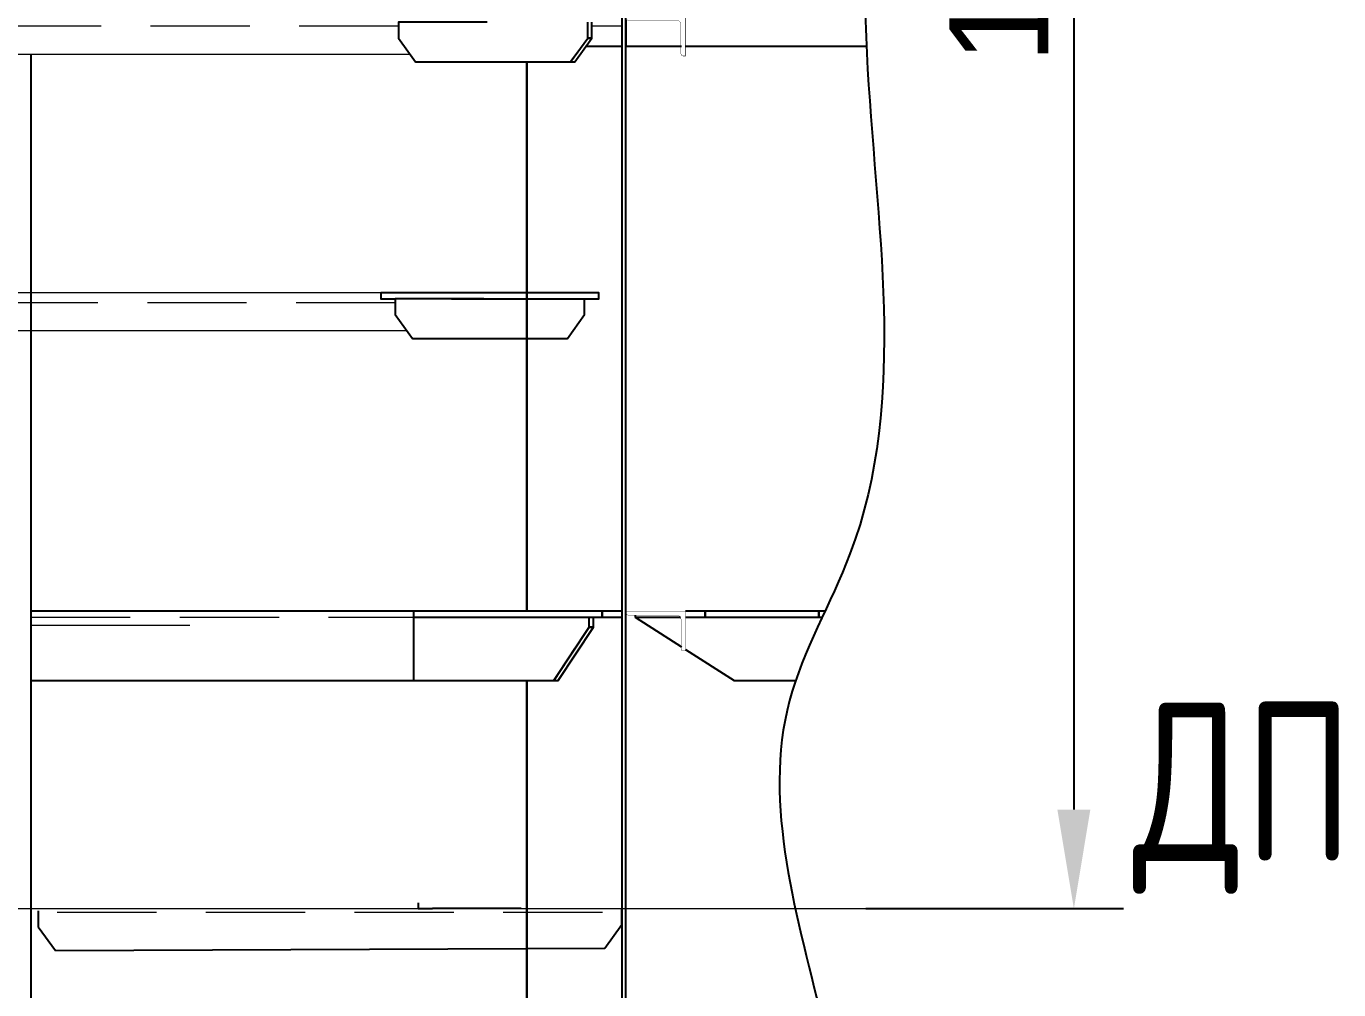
# Model space of a CAD drawing. Header units: millimetres. Extents: x 149544 to 197467, y -3118 to 25363.
# Drawn here: x 161015 to 161677, y 17355 to 17841 of the extents above; entities that cross this region are included whole.
import ezdxf

# ---------------------------------------------------------------- set-up
doc = ezdxf.new("R2010")
doc.units = ezdxf.units.MM
doc.header["$MEASUREMENT"] = 0
for name, pattern in [('K5LT32768', [0]), ('K5LT32769', [0]), ('K5LT32791', [0]), ('K5LT32795', [75, 50, -25])]:
    doc.linetypes.add(name, pattern=pattern)
doc.styles.add('KTEXTSTYLE', font='GOST_AU.SHX', dxfattribs={"width": 0.96, "height": 5})
doc.dimstyles.new('PB20', dxfattribs={"dimscale": 20, "dimtxt": 2.5, "dimasz": 2.5, "dimexe": 1.25, "dimexo": 0, "dimtad": 1, "dimdec": 0, "dimtxsty": 'Standard', "dimcen": 2.5, "dimclrd": 7, "dimclre": 7, "dimclrt": 4, "dimadec": 0, "dimazin": 0, "dimtfac": 1, "dimtdec": 0, "dimtmove": 0, "dimatfit": 3, "dimfxl": 1.25, "dimarcsym": 0})

# ---------------------------------------------------------------- blocks, each defined once
blk = doc.blocks.new('*D2385')
at = {"color": 7, "lineweight": -2}
for p, q in [((161317.53, 18395.93), (161568.48, 18395.93)), ((161543.48, 18345.93), (161543.48, 17445.93)), ((161438.49, 17395.93), (161568.48, 17395.93))]:
    blk.add_line(p, q, dxfattribs=at)
at = {"color": 7}
for points in [[(161535.14, 18345.93), (161551.81, 18345.93), (161543.48, 18395.93)], [(161535.14, 17445.93), (161551.81, 17445.93), (161543.48, 17395.93)]]:
    blk.add_solid(points, dxfattribs=at)
at = {"layer": 'Defpoints', "color": 0}
for p in [(161317.53, 18395.93), (161438.49, 17395.93), (161543.48, 17395.93)]:
    blk.add_point(p, dxfattribs=at)
at = {"color": 4, "insert": (161505.98, 17896.58), "char_height": 50, "attachment_point": 5, "rotation": 90}
blk.add_mtext('1000', dxfattribs=at)

msp = doc.modelspace()

# ---------------------------------------------------------------- linework, layer by layer
at = {"color": 0, "linetype": 'K5LT32795', "lineweight": 18}
for p, q in [((161202.77, 17840.93), (155879.84, 17840.93)), ((161315.84, 17840.93), (161300.37, 17840.93)), ((161201.16, 17701.52), (155878.23, 17701.52)), ((161305.68, 17393.93), (161021.04, 17393.93))]:
    msp.add_line(p, q, dxfattribs=at)
at = {"color": 0}
for p, q in [((161294.57, 17829.78), (161289.62, 17822.93)), ((161297.48, 17830.93), (161315.53, 17830.93)), ((161017.53, 16964.93), (161017.53, 17826.93)), ((161267.53, 17822.93), (161267.53, 17545.93)), ((161267.53, 17545.93), (161267.53, 17822.93)), ((161210.53, 17545.93), (161017.53, 17545.93)), ((161315.53, 17545.93), (161305.53, 17545.93)), ((161417.94, 17545.93), (161414.85, 17545.93)), ((161322.22, 17542.93), (161345.04, 17542.93)), ((161291.8, 17527.13), (161281.1, 17510.93)), ((161267.53, 17510.93), (161267.53, 17280.93)), ((161021.04, 17394.83), (161021.04, 17386.83)), ((161264.75, 17395.93), (161220, 17395.93)), ((161315.53, 17387.93), (161315.53, 17395.93)), ((161021.04, 17386.83), (161029.72, 17374.83)), ((161306.85, 17375.93), (161315.53, 17387.93)), ((161029.72, 17374.83), (161306.85, 17375.93))]:
    msp.add_line(p, q, dxfattribs=at)
at = {"color": 0, "linetype": 'K5LT32769', "lineweight": 18}
for p, q in [((155802.35, 17826.93), (161208.55, 17826.93)), ((161193.93, 17706.52), (155778.23, 17706.52)), ((155800.75, 17687.52), (161206.95, 17687.52))]:
    msp.add_line(p, q, dxfattribs=at)
at = {"color": 0, "linetype": 'K5LT32791', "lineweight": 18}
msp.add_line((161017.53, 17538.89), (161097.53, 17538.89), dxfattribs=at)
at = {"color": 0, "linetype": 'K5LT32768', "lineweight": 18}
for p, q in [((161017.53, 17363.93), (161017.53, 17427.93)), ((161317.53, 17363.93), (161317.53, 17427.93)), ((155189.72, 17395.93), (161546.98, 17395.93))]:
    msp.add_line(p, q, dxfattribs=at)
at = {"color": 3}
msp.add_lwpolyline([(161317.53, 18645.93), (161315.53, 18645.93), (161315.53, 16145.93), (161317.53, 16145.93), (161317.53, 18645.93)], dxfattribs=at)
at = {"color": 0}
for points in [[(161247.52, 17842.93), (161202.77, 17842.93), (161202.77, 17834.93), (161211.45, 17822.93), (161289.62, 17822.93), (161298.3, 17834.93), (161298.3, 17842.93)], [(161298.3, 17834.93), (161300.37, 17834.93), (161300.37, 17842.93)], [(161317.53, 17843.93), (161317.53, 17830.93), (161345.53, 17830.93)], [(161289.62, 17822.93), (161291.69, 17822.93), (161300.37, 17834.93), (161298.3, 17834.93)], [(161347.53, 17830.93), (161438.86, 17830.93)], [(161229.6, 17703.52), (161303.93, 17703.52), (161303.93, 17706.52), (161193.93, 17706.52)], [(161193.93, 17706.52), (161193.93, 17703.52), (161201.16, 17703.52)], [(161245.92, 17703.52), (161201.16, 17703.52), (161201.16, 17695.52), (161209.84, 17683.52), (161288.02, 17683.52), (161296.7, 17695.52), (161296.7, 17703.52)], [(161017.53, 17510.93), (161210.53, 17510.93), (161210.53, 17545.93), (161017.53, 17545.93)], [(161210.53, 17542.93), (161305.53, 17542.93), (161305.53, 17545.93), (161210.53, 17545.93)], [(161305.53, 17545.93), (161305.53, 17542.93), (161315.53, 17542.93)], [(161347.53, 17542.93), (161357.53, 17542.93), (161357.53, 17545.93), (161347.53, 17545.93)], [(161357.53, 17545.93), (161357.53, 17542.93), (161414.85, 17542.93), (161414.85, 17545.93), (161357.53, 17545.93)], [(161414.85, 17545.93), (161414.85, 17542.93), (161416.55, 17542.93)], [(161210.53, 17510.93), (161281.1, 17510.93), (161298.93, 17537.93), (161298.93, 17542.93)], [(161298.93, 17537.93), (161301.18, 17537.93), (161301.18, 17542.93)], [(161322.22, 17543.93), (161322.22, 17542.93), (161345.53, 17527.96)], [(161281.1, 17510.93), (161283.35, 17510.93), (161301.18, 17537.93), (161298.93, 17537.93)], [(161347.53, 17526.68), (161372.06, 17510.93), (161403.13, 17510.93)], [(161017.53, 17345.93), (161267.53, 17345.93), (161267.53, 17510.93)], [(161212.77, 17398.93), (161212.77, 17395.93), (161220, 17395.93)]]:
    msp.add_lwpolyline(points, dxfattribs=at)
at = {"color": 0, "linetype": 'K5LT32791', "const_width": 0.18}
for points in [[(161317.53, 17845.93), (161317.53, 17844.93), (161317.85, 17844.23), (161318.63, 17843.93), (161343.09, 17843.93), (161344.19, 17843.67), (161345, 17842.93), (161345.29, 17841.93), (161345.29, 17826.93), (161345.61, 17826.23), (161346.39, 17825.93), (161347.49, 17825.93), (161347.49, 17845.93), (161317.53, 17845.93)], [(161317.58, 17545.93), (161317.58, 17544.93), (161317.9, 17544.23), (161318.68, 17543.93), (161343.14, 17543.93), (161344.24, 17543.67), (161345.04, 17542.93), (161345.34, 17541.93), (161345.34, 17526.93), (161345.66, 17526.23), (161346.43, 17525.93), (161347.53, 17525.93), (161347.53, 17545.93), (161317.58, 17545.93)]]:
    msp.add_lwpolyline(points, dxfattribs=at)
at = {"color": 0, "linetype": 'K5LT32795', "lineweight": 18}
msp.add_lwpolyline([(161017.53, 17542.93), (161210.53, 17542.93), (161210.53, 17545.93)], dxfattribs=at)
at = {"color": 0}
msp.add_open_spline([(161391.27, 18652.93), (161398.73, 18625.78), (161416.46, 18551.92), (161407.8, 18448.59), (161393.26, 18350.94), (161396.69, 18259.36), (161394.14, 18145.51), (161457.85, 18025.09), (161437.43, 17912.33), (161438.67, 17765.54), (161466.01, 17625.29), (161377.23, 17476.5), (161414.01, 17359.92), (161442.5, 17216.17), (161447.61, 17089.46), (161416.71, 16929.32), (161421.91, 16804.6), (161432.99, 16678.67), (161425.32, 16576.23), (161414.37, 16445.5), (161443.72, 16328.13), (161438.79, 16247.03), (161405.73, 16185.66), (161407.07, 16155), (161409.68, 16138.93)], degree=3, knots=[31.903327, 31.903327, 31.903327, 31.903327, 115.952577, 259.523117, 337.984891, 411.984891, 534.280639, 674.94069, 801.021022, 866.021022, 1118.66405, 1198.703103, 1364.628538, 1453.273899, 1644.826764, 1737.245647, 1941.745647, 2015.882345, 2115.983544, 2250.558802, 2400.825232, 2496.908529, 2536.607396, 2580.460959, 2580.460959, 2580.460959, 2580.460959], dxfattribs=at)

# ---------------------------------------------------------------- texts
at = {"color": 0, "insert": (161573.23, 17499.93), "char_height": 2.5, "attachment_point": 1, "style": 'KTEXTSTYLE'}
msp.add_mtext('\\H3.5;\\W0.965;\\Q15;\\Q0;\\H80.00;{\\c16711935;ДП}', dxfattribs=at)

# ---------------------------------------------------------------- dimensions: what is measured, and where the dimension line sits
at = {"color": 0}
dim = msp.add_linear_dim(base=(161543.48, 17395.93), p1=(161317.53, 18395.93), p2=(161438.49, 17395.93), angle=90, dimstyle='PB20', dxfattribs=at)
dim.commit()
dim.dimension.update_dxf_attribs({"geometry": '*D2385', "text_midpoint": (161543.48, 17896.58), "dimtype": 160})

doc.saveas('drawing.dxf')
